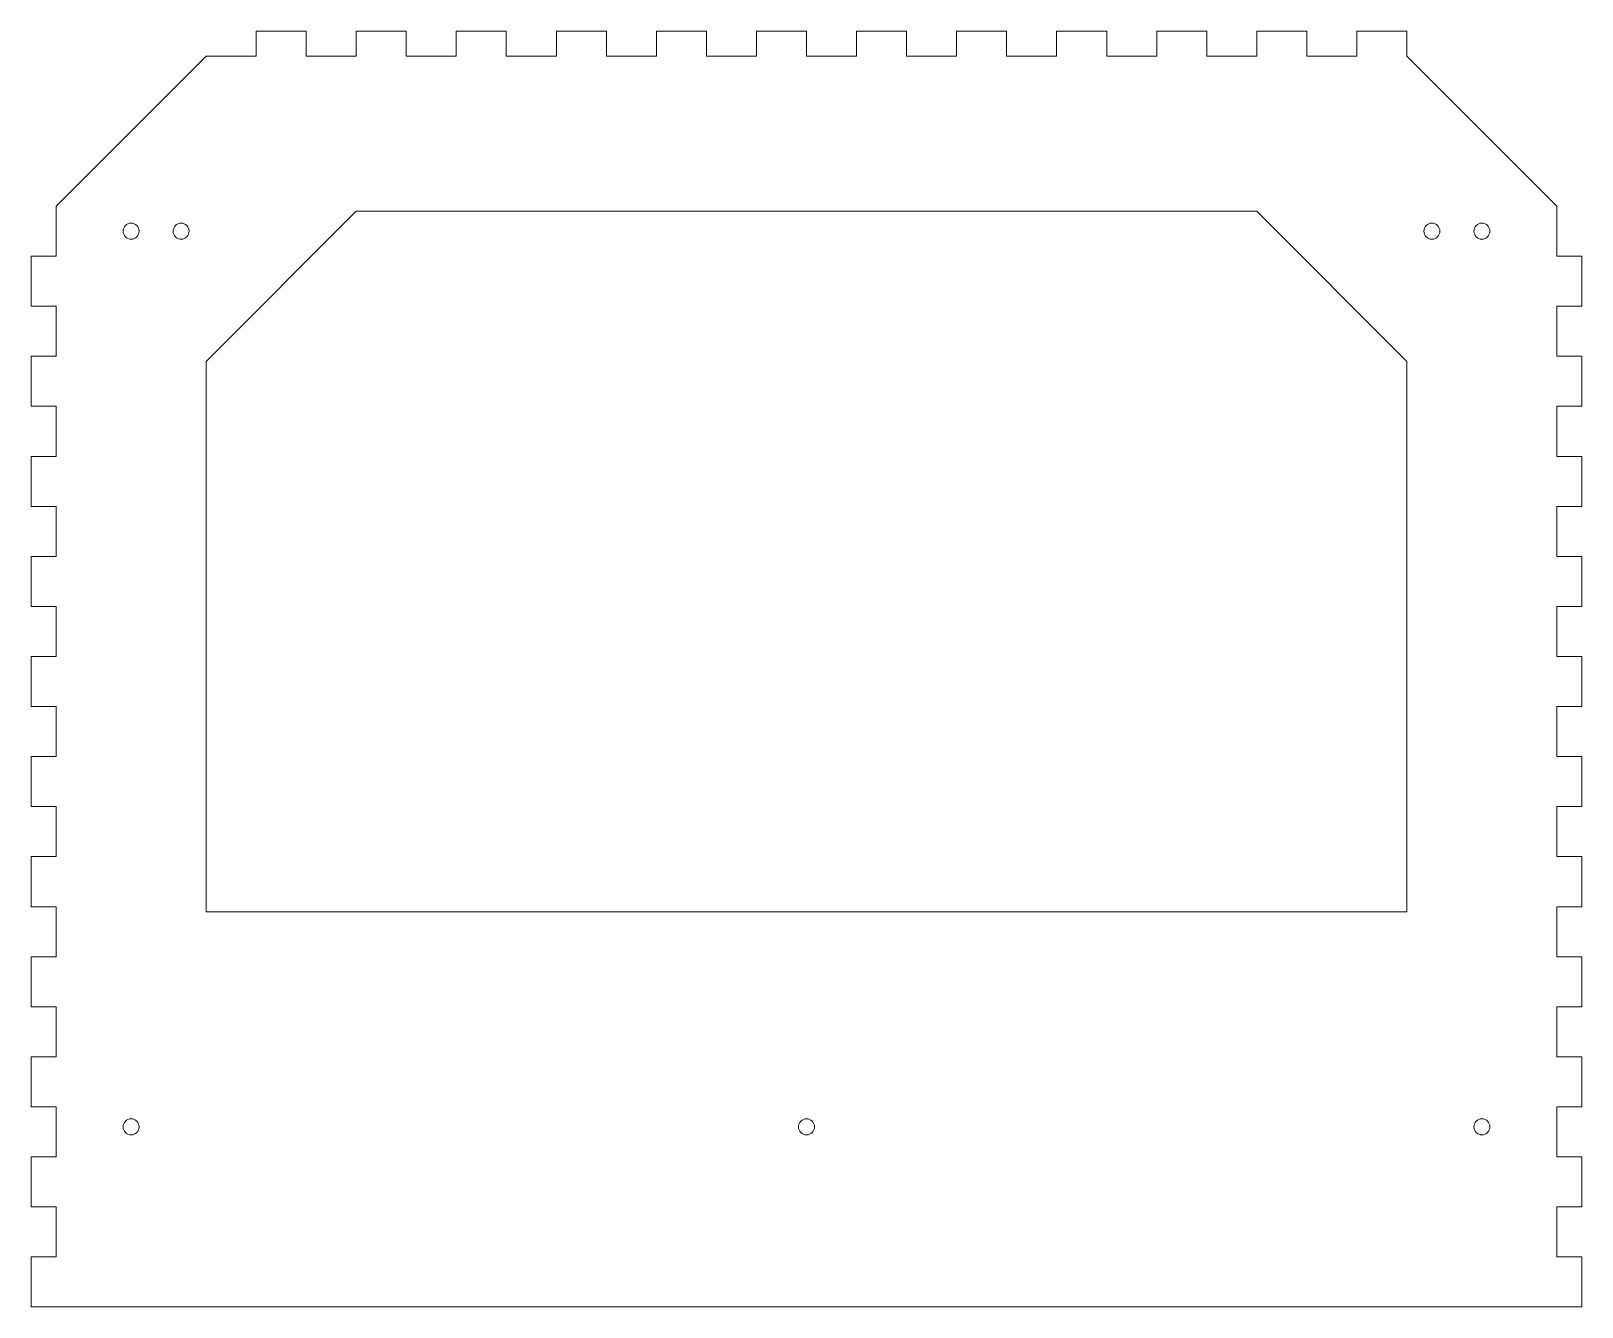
# Model space of a CAD drawing. Header units: millimetres. Extents: x 0 to 310, y 0 to 255.
import ezdxf

# ---------------------------------------------------------------- set-up
doc = ezdxf.new("R2010")
doc.units = ezdxf.units.MM

msp = doc.modelspace()

# ---------------------------------------------------------------- linework, layer by layer
at = {"color": 7, "linetype": 'Continuous', "lineweight": 15}
for p, q in [((45, 255), (45, 250)), ((55, 255), (45, 255)), ((55, 250), (55, 255)), ((65, 255), (65, 250)), ((75, 255), (65, 255)), ((75, 250), (75, 255)), ((85, 255), (85, 250)), ((95, 255), (85, 255)), ((95, 250), (95, 255)), ((105, 255), (105, 250)), ((115, 255), (105, 255)), ((115, 250), (115, 255)), ((125, 255), (125, 250)), ((135, 255), (125, 255)), ((135, 250), (135, 255)), ((145, 255), (145, 250)), ((155, 255), (145, 255)), ((155, 250), (155, 255)), ((165, 255), (165, 250)), ((175, 255), (165, 255)), ((175, 250), (175, 255)), ((185, 255), (185, 250)), ((195, 255), (185, 255)), ((195, 250), (195, 255)), ((205, 255), (205, 250)), ((215, 255), (205, 255)), ((215, 250), (215, 255)), ((225, 255), (225, 250)), ((235, 255), (225, 255)), ((235, 250), (235, 255)), ((245, 255), (245, 250)), ((255, 255), (245, 255)), ((255, 250), (255, 255)), ((265, 255), (265, 250)), ((275, 255), (265, 255)), ((275, 250), (275, 255)), ((35, 250), (5, 220)), ((45, 250), (35, 250)), ((65, 250), (55, 250)), ((85, 250), (75, 250)), ((105, 250), (95, 250)), ((125, 250), (115, 250)), ((145, 250), (135, 250)), ((165, 250), (155, 250)), ((185, 250), (175, 250)), ((205, 250), (195, 250)), ((225, 250), (215, 250)), ((245, 250), (235, 250)), ((265, 250), (255, 250)), ((305, 220), (275, 250)), ((5, 220), (5, 210)), ((65, 218.97), (35, 188.97)), ((245, 218.97), (65, 218.97)), ((275, 188.97), (245, 218.97)), ((305, 210), (305, 220)), ((0, 210), (0, 200)), ((5, 210), (0, 210)), ((310, 210), (305, 210)), ((310, 200), (310, 210)), ((0, 200), (5, 200)), ((5, 200), (5, 190)), ((305, 200), (310, 200)), ((305, 190), (305, 200)), ((0, 190), (0, 180)), ((5, 190), (0, 190)), ((310, 190), (305, 190)), ((310, 180), (310, 190)), ((35, 188.97), (35, 78.97)), ((275, 78.97), (275, 188.97)), ((0, 180), (5, 180)), ((5, 180), (5, 170)), ((305, 180), (310, 180)), ((305, 170), (305, 180)), ((0, 170), (0, 160)), ((5, 170), (0, 170)), ((310, 170), (305, 170)), ((310, 160), (310, 170)), ((0, 160), (5, 160)), ((5, 160), (5, 150)), ((305, 160), (310, 160)), ((305, 150), (305, 160)), ((0, 150), (0, 140)), ((5, 150), (0, 150)), ((310, 150), (305, 150)), ((310, 140), (310, 150)), ((0, 140), (5, 140)), ((5, 140), (5, 130)), ((305, 140), (310, 140)), ((305, 130), (305, 140)), ((0, 130), (0, 120)), ((5, 130), (0, 130)), ((310, 130), (305, 130)), ((310, 120), (310, 130)), ((0, 120), (5, 120)), ((5, 120), (5, 110)), ((305, 120), (310, 120)), ((305, 110), (305, 120)), ((0, 110), (0, 100)), ((5, 110), (0, 110)), ((310, 110), (305, 110)), ((310, 100), (310, 110)), ((0, 100), (5, 100)), ((5, 100), (5, 90)), ((305, 100), (310, 100)), ((305, 90), (305, 100)), ((0, 90), (0, 80)), ((5, 90), (0, 90)), ((310, 90), (305, 90)), ((310, 80), (310, 90)), ((0, 80), (5, 80)), ((5, 80), (5, 70)), ((35, 78.97), (275, 78.97)), ((305, 80), (310, 80)), ((305, 70), (305, 80)), ((0, 70), (0, 60)), ((5, 70), (0, 70)), ((310, 70), (305, 70)), ((310, 60), (310, 70)), ((0, 60), (5, 60)), ((5, 60), (5, 50)), ((305, 60), (310, 60)), ((305, 50), (305, 60)), ((0, 50), (0, 40)), ((5, 50), (0, 50)), ((310, 50), (305, 50)), ((310, 40), (310, 50)), ((0, 40), (5, 40)), ((5, 40), (5, 30)), ((305, 40), (310, 40)), ((305, 30), (305, 40)), ((0, 30), (0, 20)), ((5, 30), (0, 30)), ((310, 30), (305, 30)), ((310, 20), (310, 30)), ((0, 20), (5, 20)), ((5, 20), (5, 10)), ((305, 20), (310, 20)), ((305, 10), (305, 20)), ((0, 10), (0, 0)), ((5, 10), (0, 10)), ((310, 10), (305, 10)), ((310, 0), (310, 10)), ((0, 0), (310, 0))]:
    msp.add_line(p, q, dxfattribs=at)
for centre in [(20, 215), (30, 215), (280, 215), (290, 215), (20, 36), (155, 36), (290, 36)]:
    msp.add_circle(centre, 1.6, dxfattribs=at)

doc.saveas('drawing.dxf')
